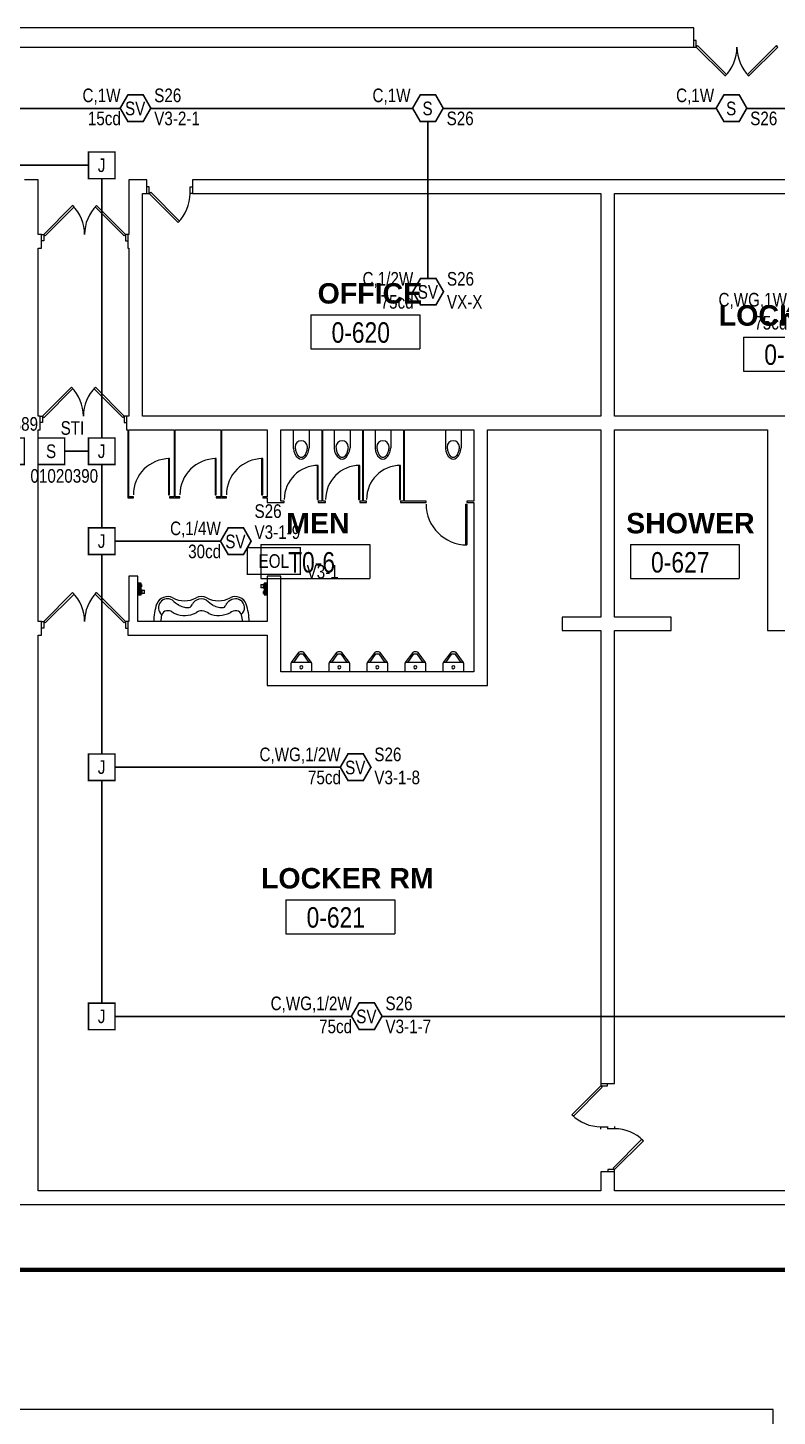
# Model space of a CAD drawing. Header units: inches. Extents: x 3516 to 15434, y -1454 to 5991.
# Drawn here: x 13242 to 13903, y 2939 to 4162 of the extents above; entities that cross this region are included whole.
import ezdxf
from ezdxf.enums import TextEntityAlignment as Align

# ---------------------------------------------------------------- set-up
doc = ezdxf.new("R2010")
doc.units = ezdxf.units.IN
doc.header["$LTSCALE"] = 0.25
doc.header["$MEASUREMENT"] = 0
for name, color, linetype in [('BACKGROUND', 8, 'Continuous'), ('CONDUIT', 6, 'Continuous'), ('EOL', 1, 'Continuous'), ('JUNCTION BOX', 1, 'Continuous'), ('PULL STATION', 1, 'Continuous'), ('SPEAKER', 1, 'Continuous'), ('SPEAKER STROBE', 1, 'Continuous')]:
    doc.layers.add(name, color=color, linetype=linetype)
doc.styles.add('Arial', font='arial.ttf', dxfattribs={"width": 0.8})
doc.styles.add('Arial_B_1', font='arialbd.ttf', dxfattribs={"height": 0.09375})

# ---------------------------------------------------------------- blocks, each defined once
blk = doc.blocks.new('SIGA-278')
at = {"layer": 'PULL STATION', "const_width": 1.3}
blk.add_lwpolyline([(-11.5, -11.7), (-11.5, 11.7), (11.9, 11.7), (11.9, -11.7)], close=True, dxfattribs=at)
at = {"layer": 'PULL STATION', "style": 'Arial', "width": 0.8}
blk.add_text('S', height=12, dxfattribs=at).set_placement((0, 0), align=Align.MIDDLE)
for tag, p in [('ADDRESS', (20.6, 9)), ('ZONE', (20.6, -8.6))]:
    blk.add_attdef(tag, text='', height=12, dxfattribs=at).set_placement(p, align=Align.MIDDLE_LEFT)
blk.add_attdef('SUBSCRIPT', text='', height=12, dxfattribs=at).set_placement((-16.6, -9), align=Align.MIDDLE_RIGHT)
blk = doc.blocks.new('GC-S7')
at = {"layer": 'SPEAKER', "const_width": 1.46}
blk.add_lwpolyline([(13.8, 0.2), (7.1, 11.9), (-6.4, 11.9), (-13.2, 0.2), (-6.4, -11.5), (7.1, -11.5)], close=True, dxfattribs=at)
at = {"layer": 'SPEAKER', "style": 'Arial', "width": 0.8}
blk.add_text('S', height=12, dxfattribs=at).set_placement((0, 0), align=Align.MIDDLE)
for tag, p in [('C', (-15, 11.5)), ('1/2W', (-14.7, -8.8))]:
    blk.add_attdef(tag, text='', height=12, dxfattribs=at).set_placement(p, align=Align.MIDDLE_RIGHT)
blk.add_attdef('Speaker_Circuit', text='', height=12, dxfattribs=at).set_placement((16.8, -8.8), align=Align.MIDDLE_LEFT)
blk = doc.blocks.new('GC-S7VM')
at = {"layer": 'SPEAKER STROBE', "const_width": 1.46}
blk.add_lwpolyline([(13.8, 0.2), (7.1, 11.9), (-6.4, 11.9), (-13.2, 0.2), (-6.4, -11.5), (7.1, -11.5)], close=True, dxfattribs=at)
at = {"layer": 'SPEAKER STROBE', "style": 'Arial', "width": 0.8}
blk.add_text('SV', height=12, dxfattribs=at).set_placement((0, 0), align=Align.MIDDLE)
for tag, p in [('C', (-12.9, 11.5)), ('CANDELA', (-12.6, -8.8)), ('1/2W', (-12.6, -29.2))]:
    blk.add_attdef(tag, text='', height=12, dxfattribs=at).set_placement(p, align=Align.MIDDLE_RIGHT)
for tag, p in [('Speaker_Circuit', (16.8, 11.5)), ('Visual_Circuit', (16.8, -8.8))]:
    blk.add_attdef(tag, text='', height=12, dxfattribs=at).set_placement(p, align=Align.MIDDLE_LEFT)
blk = doc.blocks.new('JUNCTION BOX')
at = {"const_width": 1.3}
blk.add_lwpolyline([(-11.5, -11.7), (-11.5, 11.7), (11.9, 11.7), (11.9, -11.7)], close=True, dxfattribs=at)
at = {"style": 'Arial', "width": 0.8}
blk.add_text('J', height=12, dxfattribs=at).set_placement((0, 0), align=Align.MIDDLE)
blk.add_attdef('SUBSCRIPT', text='', height=12, dxfattribs=at).set_placement((-16.6, -9), align=Align.MIDDLE_RIGHT)
blk = doc.blocks.new('EOLR')
at = {"layer": 'EOL', "const_width": 1.25}
blk.add_lwpolyline([(-23.4, 11.7), (23.4, 11.7), (23.4, -11.7), (-23.4, -11.7)], close=True, dxfattribs=at)
at = {"layer": 'EOL', "style": 'Arial', "width": 0.8}
blk.add_text('EOL', height=12, dxfattribs=at).set_placement((0, 0), align=Align.MIDDLE)
for tag, p in [('CIRCUIT#', (28.6, 10.9)), ('EOL_VALUE', (28.9, -9.4))]:
    blk.add_attdef(tag, text='', height=12, dxfattribs=at).set_placement(p, align=Align.MIDDLE_LEFT)

msp = doc.modelspace()

# ---------------------------------------------------------------- linework, layer by layer
at = {"lineweight": 0, "const_width": 4}
msp.add_lwpolyline([(15045.3, 3068.1), (11848.9, 3068.1)], dxfattribs=at)
at = {"layer": 'BACKGROUND'}
for p, q in [((13829.5, 4162.1), (12673.5, 4162.1)), ((13829.5, 4145.1), (13829.5, 4162.1)), ((13831.5, 4150.9), (13829.5, 4150.9)), ((13831.5, 4145.1), (13831.5, 4150.9)), ((13831.5, 4145.1), (13832.8, 4146.4)), ((13832.8, 4146.4), (13858.2, 4120.9)), ((13902.3, 4146.4), (13876.8, 4120.9)), ((13903.5, 4145.1), (13902.3, 4146.4)), ((12673.5, 4145.1), (13829.5, 4145.1)), ((13829.5, 4145.1), (13831.5, 4145.1)), ((13857, 4119.7), (13831.5, 4145.1)), ((13878.1, 4119.7), (13903.5, 4145.1)), ((13858.2, 4120.9), (13857, 4119.7)), ((13876.8, 4120.9), (13878.1, 4119.7)), ((13251.5, 4028.1), (13239.5, 4028.1)), ((13251.5, 3980.1), (13251.5, 4028.1)), ((13347.5, 4028.1), (13331.5, 4028.1)), ((13331.5, 4028.1), (13331.5, 3980.1)), ((13347.5, 4016.1), (13347.5, 4028.1)), ((14187.5, 4028.1), (13387.5, 4028.1)), ((13387.5, 4028.1), (13387.5, 4016.1)), ((13343.5, 3820.1), (13343.5, 4016.1)), ((13343.5, 4016.1), (13347.5, 4016.1)), ((13349.5, 4021.9), (13347.5, 4021.9)), ((13347.5, 4016.1), (13349.5, 4016.1)), ((13349.5, 4016.1), (13349.5, 4021.9)), ((13349.5, 4016.1), (13350.8, 4017.4)), ((13375, 3990.7), (13349.5, 4016.1)), ((13350.8, 4017.4), (13376.2, 3991.9)), ((13385.5, 4021.9), (13387.5, 4021.9)), ((13385.5, 4016.1), (13385.5, 4021.9)), ((13387.5, 4016.1), (13385.5, 4016.1)), ((13387.5, 4016.1), (13747.5, 4016.1)), ((13747.5, 4016.1), (13747.5, 3820.1)), ((13759.5, 4016.1), (14175.5, 4016.1)), ((13759.5, 3820.1), (13759.5, 4016.1)), ((13282, 4005.6), (13256.5, 3980.1)), ((13257.8, 3978.9), (13283.2, 4004.3)), ((13283.2, 4004.3), (13282, 4005.6)), ((13301.8, 4004.3), (13303.1, 4005.6)), ((13327.3, 3978.9), (13301.8, 4004.3)), ((13303.1, 4005.6), (13328.5, 3980.1)), ((13376.2, 3991.9), (13375, 3990.7)), ((13254.5, 3980.1), (13251.5, 3980.1)), ((13254.5, 3968.1), (13254.5, 3980.1)), ((13254.5, 3980.1), (13256.5, 3980.1)), ((13256.5, 3980.1), (13256.5, 3974.4)), ((13256.5, 3980.1), (13257.8, 3978.9)), ((13328.5, 3980.1), (13327.3, 3978.9)), ((13328.5, 3980.1), (13328.5, 3974.4)), ((13330.5, 3980.1), (13328.5, 3980.1)), ((13331.5, 3980.1), (13330.5, 3980.1)), ((13330.5, 3980.1), (13330.5, 3968.1)), ((13251.5, 3968.1), (13254.5, 3968.1)), ((13251.5, 3820.1), (13251.5, 3968.1)), ((13256.5, 3974.4), (13254.5, 3974.4)), ((13328.5, 3974.4), (13330.5, 3974.4)), ((13330.5, 3968.1), (13331.5, 3968.1)), ((13331.5, 3968.1), (13331.5, 3820.1)), ((13492, 3909.3), (13588, 3909.3)), ((13492, 3909.3), (13492, 3879.3)), ((13588, 3909.3), (13588, 3879.3)), ((13873.4, 3889.7), (13969.4, 3889.7)), ((13873.4, 3889.7), (13873.4, 3859.7)), ((13492, 3879.3), (13588, 3879.3)), ((13873.4, 3859.7), (13969.4, 3859.7)), ((13281, 3845.6), (13255.5, 3820.1)), ((13256.8, 3818.9), (13282.2, 3844.3)), ((13282.2, 3844.3), (13281, 3845.6)), ((13300.8, 3844.3), (13302.1, 3845.6)), ((13326.3, 3818.9), (13300.8, 3844.3)), ((13302.1, 3845.6), (13327.5, 3820.1)), ((13253.5, 3820.1), (13251.5, 3820.1)), ((13253.5, 3808.1), (13253.5, 3820.1)), ((13253.5, 3820.1), (13255.5, 3820.1)), ((13255.5, 3820.1), (13255.5, 3814.4)), ((13255.5, 3820.1), (13256.8, 3818.9)), ((13327.5, 3820.1), (13326.3, 3818.9)), ((13327.5, 3820.1), (13327.5, 3814.4)), ((13329.5, 3820.1), (13327.5, 3820.1)), ((13331.5, 3820.1), (13329.5, 3820.1)), ((13329.5, 3820.1), (13329.5, 3808.1)), ((13747.5, 3820.1), (13343.5, 3820.1)), ((14104.5, 3820.1), (13759.5, 3820.1)), ((13251.5, 3639.1), (13251.5, 3808.1)), ((13251.5, 3808.1), (13253.5, 3808.1)), ((13255.5, 3814.4), (13253.5, 3814.4)), ((13327.5, 3814.4), (13329.5, 3814.4)), ((13329.5, 3808.1), (13330.5, 3808.1)), ((13330.5, 3808.1), (13330.5, 3748.1)), ((13331.5, 3808.1), (13371.5, 3808.1)), ((13331.5, 3749.1), (13331.5, 3808.1)), ((13371.5, 3808.1), (13371.5, 3749.1)), ((13372.5, 3808.1), (13412.5, 3808.1)), ((13372.5, 3749.1), (13372.5, 3808.1)), ((13412.5, 3808.1), (13412.5, 3749.1)), ((13413.5, 3808.1), (13453.5, 3808.1)), ((13413.5, 3749.1), (13413.5, 3808.1)), ((13453.5, 3808.1), (13453.5, 3749.1)), ((13465.5, 3808.1), (13501.5, 3808.1)), ((13465.5, 3745.1), (13465.5, 3808.1)), ((13476.5, 3808.1), (13476.5, 3791.5)), ((13490.5, 3808.1), (13490.5, 3792.1)), ((13501.5, 3808.1), (13501.5, 3745.1)), ((13502.5, 3808.1), (13537.5, 3808.1)), ((13502.5, 3745.1), (13502.5, 3808.1)), ((13512.5, 3808.1), (13512.5, 3791.5)), ((13526.5, 3808.1), (13526.5, 3792.1)), ((13537.5, 3808.1), (13537.5, 3745.1)), ((13538.5, 3808.1), (13573.5, 3808.1)), ((13538.5, 3745.1), (13538.5, 3808.1)), ((13548.5, 3808.1), (13548.5, 3791.5)), ((13562.5, 3808.1), (13562.5, 3792.1)), ((13573.5, 3808.1), (13573.5, 3745.1)), ((13574.5, 3808.1), (13635.5, 3808.1)), ((13574.5, 3745.1), (13574.5, 3808.1)), ((13610.5, 3808.1), (13610.5, 3791.5)), ((13624.5, 3808.1), (13624.5, 3792.1)), ((13635.5, 3808.1), (13635.5, 3745.1)), ((13647.5, 3808.1), (13747.5, 3808.1)), ((13647.5, 3582.9), (13647.5, 3808.1)), ((13747.5, 3808.1), (13747.5, 3643.1)), ((13759.5, 3808.1), (13894.5, 3808.1)), ((13759.5, 3643.1), (13759.5, 3808.1)), ((13894.5, 3808.1), (13894.5, 3631.1)), ((13366.5, 3782.6), (13366.5, 3750.6)), ((13367.5, 3782.6), (13366.5, 3782.6)), ((13367.5, 3750.6), (13367.5, 3782.6)), ((13407.5, 3782.6), (13407.5, 3750.6)), ((13408.5, 3782.6), (13407.5, 3782.6)), ((13408.5, 3750.6), (13408.5, 3782.6)), ((13448.5, 3782.6), (13448.5, 3750.6)), ((13449.5, 3782.6), (13448.5, 3782.6)), ((13449.5, 3750.6), (13449.5, 3782.6)), ((13497.5, 3776.6), (13497.5, 3746.6)), ((13498.5, 3776.6), (13497.5, 3776.6)), ((13498.5, 3746.6), (13498.5, 3776.6)), ((13534, 3776.6), (13534, 3746.6)), ((13535, 3776.6), (13534, 3776.6)), ((13535, 3746.6), (13535, 3776.6)), ((13570, 3776.6), (13570, 3746.6)), ((13571, 3776.6), (13570, 3776.6)), ((13571, 3746.6), (13571, 3776.6)), ((13330.5, 3748.1), (13335.5, 3748.1)), ((13335.5, 3749.1), (13331.5, 3749.1)), ((13335.5, 3748.1), (13335.5, 3749.1)), ((13366.5, 3750.6), (13367.5, 3750.6)), ((13371.5, 3749.1), (13367.5, 3749.1)), ((13367.5, 3749.1), (13367.5, 3748.1)), ((13367.5, 3748.1), (13376.5, 3748.1)), ((13376.5, 3749.1), (13372.5, 3749.1)), ((13376.5, 3748.1), (13376.5, 3749.1)), ((13407.5, 3750.6), (13408.5, 3750.6)), ((13412.5, 3749.1), (13408.5, 3749.1)), ((13408.5, 3749.1), (13408.5, 3748.1)), ((13408.5, 3748.1), (13417.5, 3748.1)), ((13417.5, 3749.1), (13413.5, 3749.1)), ((13417.5, 3748.1), (13417.5, 3749.1)), ((13448.5, 3750.6), (13449.5, 3750.6)), ((13453.5, 3749.1), (13449.5, 3749.1)), ((13449.5, 3749.1), (13449.5, 3748.1)), ((13449.5, 3748.1), (13453.5, 3748.1)), ((13453.5, 3748.1), (13453.5, 3744.1)), ((13453.5, 3744.1), (13465.5, 3744.1)), ((13468.5, 3745.1), (13465.5, 3745.1)), ((13465.5, 3744.1), (13468.5, 3744.1)), ((13468.5, 3744.1), (13468.5, 3745.1)), ((13497.5, 3746.6), (13498.5, 3746.6)), ((13501.5, 3745.1), (13498.5, 3745.1)), ((13498.5, 3745.1), (13498.5, 3744.1)), ((13498.5, 3744.1), (13505, 3744.1)), ((13505, 3745.1), (13502.5, 3745.1)), ((13505, 3744.1), (13505, 3745.1)), ((13534, 3746.6), (13535, 3746.6)), ((13537.5, 3745.1), (13535, 3745.1)), ((13535, 3745.1), (13535, 3744.1)), ((13535, 3744.1), (13541, 3744.1)), ((13541, 3745.1), (13538.5, 3745.1)), ((13541, 3744.1), (13541, 3745.1)), ((13570, 3746.6), (13571, 3746.6)), ((13573.5, 3745.1), (13571, 3745.1)), ((13571, 3745.1), (13571, 3744.1)), ((13571, 3744.1), (13593.5, 3744.1)), ((13593.5, 3745.1), (13574.5, 3745.1)), ((13593.5, 3744.1), (13593.5, 3745.1)), ((13628.5, 3742.6), (13629.5, 3742.6)), ((13628.5, 3706.6), (13628.5, 3742.6)), ((13635.5, 3745.1), (13629.5, 3745.1)), ((13629.5, 3745.1), (13629.5, 3744.1)), ((13629.5, 3744.1), (13635.5, 3744.1)), ((13629.5, 3742.6), (13629.5, 3706.6)), ((13635.5, 3744.1), (13635.5, 3594.9)), ((13448, 3706.9), (13544, 3706.9)), ((13448, 3706.9), (13448, 3676.9)), ((13544, 3706.9), (13544, 3676.9)), ((13629.5, 3706.6), (13628.5, 3706.6)), ((13773.6, 3706.9), (13869.6, 3706.9)), ((13773.6, 3706.9), (13773.6, 3676.9)), ((13869.6, 3706.9), (13869.6, 3676.9)), ((13339.5, 3679.1), (13331.5, 3679.1)), ((13331.5, 3679.1), (13331.5, 3639.1)), ((13339.5, 3639.1), (13339.5, 3679.1)), ((13341, 3672.8), (13339.5, 3672.8)), ((13339.5, 3672.8), (13339.5, 3662.6)), ((13342.3, 3672.8), (13341, 3672.8)), ((13341, 3672.8), (13341, 3662.6)), ((13341, 3662.6), (13341, 3672.8)), ((13342.3, 3662.6), (13342.3, 3672.8)), ((13342.8, 3671.7), (13342.3, 3671.7)), ((13342.3, 3669.7), (13342.8, 3669.7)), ((13342.8, 3671.7), (13342.8, 3670.7)), ((13342.8, 3670.7), (13342.8, 3669.7)), ((13447.8, 3671.7), (13447.8, 3668.7)), ((13447.8, 3671.7), (13449.8, 3671.7)), ((13448, 3676.9), (13544, 3676.9)), ((13450.8, 3671.7), (13449.8, 3671.7)), ((13449.8, 3671.7), (13449.8, 3668.7)), ((13452, 3672.8), (13450.8, 3672.8)), ((13450.8, 3672.8), (13450.8, 3662.6)), ((13450.8, 3668.7), (13450.8, 3671.7)), ((13452, 3662.6), (13452, 3672.8)), ((13453.5, 3672.8), (13452, 3672.8)), ((13452, 3672.8), (13452, 3662.6)), ((13453.5, 3679.1), (13453.5, 3639.1)), ((13465.5, 3679.1), (13453.5, 3679.1)), ((13453.5, 3662.6), (13453.5, 3672.8)), ((13465.5, 3594.9), (13465.5, 3679.1)), ((13773.6, 3676.9), (13869.6, 3676.9)), ((13282, 3664.6), (13256.5, 3639.1)), ((13257.8, 3637.9), (13283.2, 3663.3)), ((13283.2, 3663.3), (13282, 3664.6)), ((13301.8, 3663.3), (13303.1, 3664.6)), ((13327.3, 3637.9), (13301.8, 3663.3)), ((13303.1, 3664.6), (13328.5, 3639.1)), ((13339.5, 3662.6), (13341, 3662.6)), ((13341, 3662.6), (13342.3, 3662.6)), ((13343.3, 3666.8), (13342.3, 3666.8)), ((13342.3, 3666.8), (13342.3, 3663.8)), ((13342.3, 3663.8), (13343.3, 3663.8)), ((13343.3, 3663.8), (13343.3, 3666.8)), ((13343.3, 3666.8), (13345.3, 3666.8)), ((13345.3, 3663.8), (13343.3, 3663.8)), ((13345.3, 3663.8), (13345.3, 3666.8)), ((13449.8, 3668.7), (13447.8, 3668.7)), ((13449.8, 3668.7), (13450.8, 3668.7)), ((13450.8, 3665.8), (13450.3, 3665.8)), ((13450.3, 3664.8), (13450.3, 3665.7)), ((13450.3, 3663.8), (13450.3, 3664.8)), ((13450.3, 3663.8), (13450.8, 3663.8)), ((13450.8, 3662.6), (13452, 3662.6)), ((13452, 3662.6), (13453.5, 3662.6)), ((13254.5, 3639.1), (13251.5, 3639.1)), ((13254.5, 3627.1), (13254.5, 3639.1)), ((13254.5, 3639.1), (13256.5, 3639.1)), ((13256.5, 3633.4), (13254.5, 3633.4)), ((13256.5, 3639.1), (13256.5, 3633.4)), ((13256.5, 3639.1), (13257.8, 3637.9)), ((13328.5, 3639.1), (13327.3, 3637.9)), ((13328.5, 3639.1), (13328.5, 3633.4)), ((13330.5, 3639.1), (13328.5, 3639.1)), ((13328.5, 3633.4), (13330.5, 3633.4)), ((13331.5, 3639.1), (13330.5, 3639.1)), ((13330.5, 3639.1), (13330.5, 3627.1)), ((13453.5, 3639.1), (13339.5, 3639.1)), ((13747.5, 3643.1), (13713.5, 3643.1)), ((13713.5, 3643.1), (13713.5, 3631.1)), ((13809.5, 3643.1), (13759.5, 3643.1)), ((13809.5, 3631.1), (13809.5, 3643.1)), ((13251.5, 3137.6), (13251.5, 3627.1)), ((13251.5, 3627.1), (13254.5, 3627.1)), ((13330.5, 3627.1), (13453.5, 3627.1)), ((13453.5, 3627.1), (13453.5, 3582.9)), ((13713.5, 3631.1), (13747.5, 3631.1)), ((13747.5, 3631.1), (13747.5, 3232.1)), ((13759.5, 3232.1), (13759.5, 3631.1)), ((13759.5, 3631.1), (13809.5, 3631.1)), ((13894.5, 3631.1), (14191.5, 3631.1)), ((13481.2, 3611.8), (13474.5, 3603)), ((13477, 3603), (13482.3, 3610.6)), ((13482.3, 3610.6), (13484.8, 3610.6)), ((13484.7, 3612.4), (13482.4, 3612.4)), ((13484.8, 3610.6), (13490.1, 3603)), ((13492.5, 3603), (13485.9, 3611.8)), ((13514.7, 3611.8), (13508, 3603)), ((13510.5, 3603), (13515.8, 3610.6)), ((13515.8, 3610.6), (13518.3, 3610.6)), ((13518.2, 3612.4), (13515.9, 3612.4)), ((13518.3, 3610.6), (13523.6, 3603)), ((13526, 3603), (13519.4, 3611.8)), ((13548.2, 3611.8), (13541.5, 3603)), ((13544, 3603), (13549.3, 3610.6)), ((13549.3, 3610.6), (13551.8, 3610.6)), ((13551.7, 3612.4), (13549.4, 3612.4)), ((13551.8, 3610.6), (13557.1, 3603)), ((13559.5, 3603), (13552.9, 3611.8)), ((13581.7, 3611.8), (13575, 3603)), ((13577.5, 3603), (13582.8, 3610.6)), ((13582.8, 3610.6), (13585.3, 3610.6)), ((13585.2, 3612.4), (13582.9, 3612.4)), ((13585.3, 3610.6), (13590.6, 3603)), ((13593, 3603), (13586.4, 3611.8)), ((13615.2, 3611.8), (13608.5, 3603)), ((13611, 3603), (13616.3, 3610.6)), ((13616.3, 3610.6), (13618.8, 3610.6)), ((13618.7, 3612.4), (13616.4, 3612.4)), ((13618.8, 3610.6), (13624.1, 3603)), ((13626.5, 3603), (13619.9, 3611.8)), ((13474.5, 3603), (13474.5, 3602.5)), ((13474.5, 3594.9), (13474.5, 3602.5)), ((13492, 3603), (13475, 3603)), ((13492.5, 3602.5), (13492.5, 3603)), ((13492.5, 3602.5), (13492.5, 3594.9)), ((13508, 3603), (13508, 3602.5)), ((13508, 3594.9), (13508, 3602.5)), ((13525.5, 3603), (13508.5, 3603)), ((13526, 3602.5), (13526, 3603)), ((13526, 3602.5), (13526, 3594.9)), ((13541.5, 3603), (13541.5, 3602.5)), ((13541.5, 3594.9), (13541.5, 3602.5)), ((13559, 3603), (13542, 3603)), ((13559.5, 3602.5), (13559.5, 3603)), ((13559.5, 3602.5), (13559.5, 3594.9)), ((13575, 3603), (13575, 3602.5)), ((13575, 3594.9), (13575, 3602.5)), ((13592.5, 3603), (13575.5, 3603)), ((13593, 3602.5), (13593, 3603)), ((13593, 3602.5), (13593, 3594.9)), ((13608.5, 3603), (13608.5, 3602.5)), ((13608.5, 3594.9), (13608.5, 3602.5)), ((13626, 3603), (13609, 3603)), ((13626.5, 3602.5), (13626.5, 3603)), ((13626.5, 3602.5), (13626.5, 3594.9)), ((13635.5, 3594.9), (13465.5, 3594.9)), ((13453.5, 3582.9), (13647.5, 3582.9)), ((13470, 3394.1), (13566, 3394.1)), ((13470, 3394.1), (13470, 3364.1)), ((13566, 3394.1), (13566, 3364.1)), ((13470, 3364.1), (13566, 3364.1)), ((13722.1, 3204.7), (13747.5, 3230.1)), ((13748.8, 3228.9), (13723.3, 3203.4)), ((13747.5, 3232.1), (13759.5, 3232.1)), ((13747.5, 3232.1), (13747.5, 3230.1)), ((13747.5, 3230.1), (13753.3, 3230.1)), ((13747.5, 3230.1), (13748.8, 3228.9)), ((13753.3, 3230.1), (13753.3, 3232.1)), ((13723.3, 3203.4), (13722.1, 3204.7)), ((13747.5, 3194.1), (13753.3, 3194.1)), ((13747.5, 3192.1), (13747.5, 3194.1)), ((13753.3, 3194.1), (13753.3, 3192.1)), ((13753.8, 3192.4), (13753.8, 3194.4)), ((13759.5, 3192.4), (13753.8, 3192.4)), ((13759.5, 3194.4), (13759.5, 3192.4)), ((13758.3, 3157.6), (13783.8, 3183.1)), ((13785, 3181.8), (13759.5, 3156.4)), ((13783.8, 3183.1), (13785, 3181.8)), ((13753.8, 3156.4), (13753.8, 3154.4)), ((13759.5, 3156.4), (13753.8, 3156.4)), ((13759.5, 3156.4), (13758.3, 3157.6)), ((13759.5, 3154.4), (13759.5, 3156.4)), ((13747.5, 3154.4), (13747.5, 3137.6)), ((13759.5, 3154.4), (13747.5, 3154.4)), ((13759.5, 3137.6), (13759.5, 3154.4)), ((13747.5, 3137.6), (13251.5, 3137.6)), ((14271.5, 3137.6), (13759.5, 3137.6)), ((12223.5, 3125.6), (14271.5, 3125.6)), ((13899.5, 2945.1), (12127.5, 2945.1)), ((13899.5, 1889.1), (13899.5, 2945.1))]:
    msp.add_line(p, q, dxfattribs=at)
for centre, radius, start, end in [((13831.5, 4145.1), 36, 315, 0), ((13903.5, 4145.1), 36, 180, 225), ((13349.5, 4016.1), 36, 315, 0), ((13256.5, 3980.1), 36, 0, 45), ((13328.5, 3980.1), 36, 135, 180), ((13255.5, 3820.1), 36, 0, 45), ((13327.5, 3820.1), 36, 135, 180), ((13487.7, 3792), 11.2, 182.8475, 232.0266), ((13483.5, 3792.9), 5.44, 90, 180), ((13483.5, 3792.9), 5.44, 0, 90), ((13523.7, 3792), 11.2, 182.8475, 232.0266), ((13519.5, 3792.9), 5.44, 90, 180), ((13519.5, 3792.9), 5.44, 0, 90), ((13559.7, 3792), 11.2, 182.8475, 232.0266), ((13555.5, 3792.9), 5.44, 90, 180), ((13555.5, 3792.9), 5.44, 0, 90), ((13621.7, 3792), 11.2, 182.8475, 232.0266), ((13617.5, 3792.9), 5.44, 90, 180), ((13617.5, 3792.9), 5.44, 0, 90), ((13367.5, 3750.6), 32, 90, 180), ((13408.5, 3750.6), 32, 90, 180), ((13449.5, 3750.6), 32, 90, 180), ((13483.5, 3786.1), 3.95, 226.8254, 313.1746), ((13483.5, 3786), 2.22, 243.624, 296.376), ((13519.5, 3786.1), 3.95, 226.8254, 313.1746), ((13519.5, 3786), 2.22, 243.624, 296.376), ((13555.5, 3786.1), 3.95, 226.8254, 313.1746), ((13555.5, 3786), 2.22, 243.624, 296.376), ((13617.5, 3786.1), 3.95, 226.8254, 313.1746), ((13617.5, 3786), 2.22, 243.624, 296.376), ((13498.5, 3746.6), 30, 90, 180), ((13535, 3746.6), 30, 90, 180), ((13571, 3746.6), 30, 90, 180), ((13629.5, 3742.6), 36, 180, 270), ((13256.5, 3639.1), 36, 0, 45), ((13328.5, 3639.1), 36, 135, 180), ((13365.6, 3651), 10.1, 62.2358, 160.2914), ((13365.6, 3651), 8.15, 58.3752, 139.6248), ((13395.4, 3685.2), 37.3, 226.8798, 238.4588), ((13380.5, 3679.4), 22, 242.2358, 297.7698), ((13396.6, 3648.5), 10.9, 120.0919, 146.569), ((13395.5, 3650.9), 10.2, 62.2349, 117.7698), ((13395.5, 3650.4), 8.66, 59.9081, 120.0919), ((13425.4, 3685.2), 37.3, 226.8798, 238.4588), ((13410.5, 3679.4), 22, 242.2349, 297.7659), ((13425.4, 3650.4), 8.69, 88.7925, 133.9231), ((13425.5, 3651), 10.1, 19.7212, 117.7659), ((13425.4, 3650.4), 8.69, 58.0769, 88.7925), ((13425.9, 3651.4), 7.59, 309.0795, 58.0769), ((13401.5, 3639.1), 48, 161.4388, 180), ((13365.2, 3651.3), 7.62, 139.6248, 232.8334), ((13381.7, 3639.1), 22, 164.7157, 180), ((13365.3, 3643.6), 5, 95.4065, 164.7157), ((13365.6, 3640), 8.66, 62.9635, 95.4065), ((13387.5, 3674.2), 32, 235.8334, 241.0022), ((13380.7, 3666.7), 22.3, 247.1023, 296.925), ((13396.2, 3704.8), 55.3, 248.4176, 253.5824), ((13383.1, 3660.6), 9.18, 253.5824, 280.1243), ((13384, 3654.7), 3.24, 284.2253, 317.8131), ((13379.1, 3658.1), 9.2, 322.6378, 337.232), ((13395.4, 3642.1), 6.63, 82.9133, 134.0237), ((13394.8, 3637.1), 11.6, 51.2489, 82.9133), ((13410.7, 3666.7), 22.2, 247.0811, 296.9292), ((13426.2, 3704.8), 55.3, 248.4176, 253.5824), ((13413.1, 3660.6), 9.18, 253.5824, 281.2721), ((13414.1, 3654.3), 2.89, 286.1704, 322.1171), ((13409.1, 3658.1), 9.2, 323.1961, 339.639), ((13431.4, 3644.2), 17.4, 133.9231, 142.0769), ((13425.8, 3640.7), 7.98, 84.5935, 129.2096), ((13426.1, 3643.6), 5, 15.2843, 84.5935), ((13409.7, 3639.1), 22, 0, 15.2843), ((13389.5, 3639.1), 48, 359.993, 18.5586), ((13482.4, 3610.9), 1.5, 90, 142.9781), ((13484.7, 3610.9), 1.5, 37.0219, 90), ((13515.9, 3610.9), 1.5, 90, 142.9781), ((13518.2, 3610.9), 1.5, 37.0219, 90), ((13549.4, 3610.9), 1.5, 90, 142.9781), ((13551.7, 3610.9), 1.5, 37.0219, 90), ((13582.9, 3610.9), 1.5, 90, 142.9781), ((13585.2, 3610.9), 1.5, 37.0219, 90), ((13616.4, 3610.9), 1.5, 90, 142.9781), ((13618.7, 3610.9), 1.5, 37.0219, 90), ((13475, 3602.5), 0.5, 90, 180), ((13475, 3602.5), 0.5, 90, 150), ((13483.5, 3598.9), 1.34, 0, 180), ((13483.5, 3598.9), 1.34, 180, 0), ((13492, 3602.5), 0.5, 0, 90), ((13492, 3602.5), 0.5, 15, 75), ((13508.5, 3602.5), 0.5, 90, 180), ((13508.5, 3602.5), 0.5, 90, 150), ((13517, 3598.9), 1.34, 0, 180), ((13517, 3598.9), 1.34, 180, 0), ((13525.5, 3602.5), 0.5, 0, 90), ((13525.5, 3602.5), 0.5, 15, 75), ((13542, 3602.5), 0.5, 90, 180), ((13542, 3602.5), 0.5, 90, 150), ((13550.5, 3598.9), 1.34, 0, 180), ((13550.5, 3598.9), 1.34, 180, 0), ((13559, 3602.5), 0.5, 0, 90), ((13559, 3602.5), 0.5, 15, 75), ((13575.5, 3602.5), 0.5, 90, 180), ((13575.5, 3602.5), 0.5, 90, 150), ((13584, 3598.9), 1.34, 0, 180), ((13584, 3598.9), 1.34, 180, 0), ((13592.5, 3602.5), 0.5, 0, 90), ((13592.5, 3602.5), 0.5, 15, 75), ((13609, 3602.5), 0.5, 90, 180), ((13609, 3602.5), 0.5, 90, 150), ((13617.5, 3598.9), 1.34, 0, 180), ((13617.5, 3598.9), 1.34, 180, 0), ((13626, 3602.5), 0.5, 0, 90), ((13626, 3602.5), 0.5, 15, 75), ((13747.5, 3230.1), 36, 225, 270), ((13759.5, 3156.4), 36, 45, 90)]:
    msp.add_arc(centre, radius, start, end, dxfattribs=at)
for centre in [(13483.5, 3795.5), (13519.5, 3795.5), (13555.5, 3795.5), (13617.5, 3795.5)]:
    msp.add_ellipse(centre, major_axis=(0, 13.2), ratio=0.54827, start_param=3.521761, end_param=4.455874, dxfattribs=at)
for points in [[(13478.1, 3792.9), (13478.1, 3792.3), (13478.3, 3791), (13478.6, 3789.3), (13479.2, 3787.7), (13479.8, 3786.4), (13480.6, 3785.2), (13481.6, 3784.4), (13482.5, 3783.9), (13483.2, 3783.8), (13483.5, 3783.8)], [(13483.5, 3783.8), (13483.9, 3783.8), (13484.5, 3783.9), (13485.5, 3784.4), (13486.4, 3785.2), (13487.2, 3786.4), (13487.9, 3787.7), (13488.4, 3789.3), (13488.8, 3791), (13488.9, 3792.3), (13489, 3792.9)], [(13514.1, 3792.9), (13514.1, 3792.3), (13514.3, 3791), (13514.6, 3789.3), (13515.2, 3787.7), (13515.8, 3786.4), (13516.6, 3785.2), (13517.6, 3784.4), (13518.5, 3783.9), (13519.2, 3783.8), (13519.5, 3783.8)], [(13519.5, 3783.8), (13519.9, 3783.8), (13520.5, 3783.9), (13521.5, 3784.4), (13522.4, 3785.2), (13523.2, 3786.4), (13523.9, 3787.7), (13524.4, 3789.3), (13524.8, 3791), (13524.9, 3792.3), (13525, 3792.9)], [(13550.1, 3792.9), (13550.1, 3792.3), (13550.3, 3791), (13550.6, 3789.3), (13551.2, 3787.7), (13551.8, 3786.4), (13552.6, 3785.2), (13553.6, 3784.4), (13554.5, 3783.9), (13555.2, 3783.8), (13555.5, 3783.8)], [(13555.5, 3783.8), (13555.9, 3783.8), (13556.5, 3783.9), (13557.5, 3784.4), (13558.4, 3785.2), (13559.2, 3786.4), (13559.9, 3787.7), (13560.4, 3789.3), (13560.8, 3791), (13560.9, 3792.3), (13561, 3792.9)], [(13612.1, 3792.9), (13612.1, 3792.3), (13612.3, 3791), (13612.6, 3789.3), (13613.2, 3787.7), (13613.8, 3786.4), (13614.6, 3785.2), (13615.6, 3784.4), (13616.5, 3783.9), (13617.2, 3783.8), (13617.5, 3783.8)], [(13617.5, 3783.8), (13617.9, 3783.8), (13618.5, 3783.9), (13619.5, 3784.4), (13620.4, 3785.2), (13621.2, 3786.4), (13621.9, 3787.7), (13622.4, 3789.3), (13622.8, 3791), (13622.9, 3792.3), (13623, 3792.9)]]:
    msp.add_open_spline(points, degree=3, dxfattribs=at)
at = {"layer": 'CONDUIT', "lineweight": 0, "const_width": 1.5}
for points in [[(13113.7, 4091.1), (13324, 4091.1)], [(13350.8, 4091.1), (13581.7, 4091.1)], [(13608.5, 4091.1), (13849.4, 4091.1)], [(13876.2, 4091.1), (14005.3, 4091.1)], [(13595.1, 4079.6), (13595.1, 3941.4)], [(13296, 4041), (13199.8, 4041)], [(13307.7, 3800.8), (13307.7, 4029.3)], [(13274.9, 3789.1), (13296, 3789.1)], [(13307.7, 3721.6), (13307.7, 3777.4)], [(13412.3, 3709.9), (13319.4, 3709.9)], [(13307.7, 3522.5), (13307.7, 3698.2)], [(13517.9, 3510.8), (13319.4, 3510.8)], [(13307.7, 3303), (13307.7, 3499.1)], [(13527.9, 3291.3), (13319.4, 3291.3)], [(13985.2, 3291.3), (13554.6, 3291.3)]]:
    msp.add_lwpolyline(points, dxfattribs=at)

# ---------------------------------------------------------------- block references
at = {"layer": 'EOL'}
msp.add_blockref('EOLR', (13459.3, 3692.4), dxfattribs=at).add_auto_attribs({'EOL_VALUE': 'V3-1'})
at = {"layer": 'JUNCTION BOX'}
for p in [(13307.5, 4041), (13307.5, 3789.1), (13307.5, 3709.9), (13307.5, 3510.8), (13307.5, 3291.3)]:
    msp.add_blockref('JUNCTION BOX', p, dxfattribs=at)
at = {"layer": 'PULL STATION'}
ref = msp.add_blockref('SIGA-278', (13227.6, 3789.1), dxfattribs=at)
ref.add_attrib('ADDRESS', 'STI', dxfattribs={"height": 12, "style": 'Arial', "width": 0.8}).set_placement((13197.6, 3769), align=Align.MIDDLE_LEFT)
ref.add_attrib('SUBSCRIPT', '01020389', dxfattribs={"height": 12, "style": 'Arial', "width": 0.8}).set_placement((13251.5, 3813.2), align=Align.MIDDLE_RIGHT)
ref = msp.add_blockref('SIGA-278', (13263, 3789.1), dxfattribs=at)
ref.add_attrib('ADDRESS', 'STI', dxfattribs={"height": 12, "style": 'Arial', "width": 0.8}).set_placement((13271.4, 3809.6), align=Align.MIDDLE_LEFT)
ref.add_attrib('ZONE', '01020390', dxfattribs={"height": 12, "style": 'Arial', "width": 0.8}).set_placement((13244.8, 3767.4), align=Align.MIDDLE_LEFT)
at = {"layer": 'SPEAKER'}
for p in [(13594.8, 4091.1), (13862.4, 4091.1)]:
    msp.add_blockref('GC-S7', p, dxfattribs=at).add_auto_attribs({'C': 'C,1W', 'Speaker_Circuit': 'S26'})
at = {"layer": 'SPEAKER STROBE'}
for p, values in [((13337.1, 4091.1), {'C': 'C,1W', 'Speaker_Circuit': 'S26', 'Visual_Circuit': 'V3-2-1', 'CANDELA': '15cd'}), ((13595.1, 3929.5), {'C': 'C,1/2W', 'Speaker_Circuit': 'S26', 'Visual_Circuit': 'VX-X', 'CANDELA': '75cd'}), ((13924.5, 3911.1), {'C': 'C,WG,1W', 'Speaker_Circuit': 'S26', 'Visual_Circuit': 'V3-1-3', 'CANDELA': '75cd'}), ((13531.1, 3510.6), {'C': 'C,WG,1/2W', 'Speaker_Circuit': 'S26', 'Visual_Circuit': 'V3-1-8', 'CANDELA': '75cd'}), ((13540.9, 3291.3), {'C': 'C,WG,1/2W', 'Speaker_Circuit': 'S26', 'Visual_Circuit': 'V3-1-7', 'CANDELA': '75cd'})]:
    msp.add_blockref('GC-S7VM', p, dxfattribs=at).add_auto_attribs(values)
ref = msp.add_blockref('GC-S7VM', (13425.5, 3709.7), dxfattribs=at)
ref.add_attrib('C', 'C,1/4W', dxfattribs={"height": 12, "style": 'Arial', "width": 0.8}).set_placement((13412.6, 3721.2), align=Align.MIDDLE_RIGHT)
ref.add_attrib('Speaker_Circuit', 'S26', dxfattribs={"height": 12, "style": 'Arial', "width": 0.8}).set_placement((13442.3, 3736.4), align=Align.MIDDLE_LEFT)
ref.add_attrib('Visual_Circuit', 'V3-1-9', dxfattribs={"height": 12, "style": 'Arial', "width": 0.8}).set_placement((13442.3, 3717.9), align=Align.MIDDLE_LEFT)
ref.add_attrib('CANDELA', '30cd', dxfattribs={"height": 12, "style": 'Arial', "width": 0.8}).set_placement((13412.9, 3700.9), align=Align.MIDDLE_RIGHT)

# ---------------------------------------------------------------- texts
at = {"layer": 'BACKGROUND', "char_height": 18, "attachment_point": 1}
for s, insert, width, style in [('OFFICE', (13497.9, 3937.2), 101.444, 'Arial_B_1'), ('LOCKER RM', (13851.5, 3917.7), 169.074, 'Arial_B_1'), ('0-620', (13510.2, 3902.7), 70.357, 'Arial'), ('0-625', (13891.6, 3883.2), 70.357, 'Arial'), ('MEN', (13470.2, 3734.8), 62.176, 'Arial_B_1'), ('SHOWER', (13769.9, 3734.8), 124.897, 'Arial_B_1'), ('T0-6', (13471.9, 3700.3), 56.722, 'Arial'), ('0-627', (13791.8, 3700.3), 70.357, 'Arial'), ('LOCKER RM', (13448, 3422), 169.074, 'Arial_B_1'), ('0-621', (13488.2, 3387.5), 70.357, 'Arial')]:
    msp.add_mtext(s, dxfattribs=dict(at, insert=insert, width=width, style=style))

doc.saveas('drawing.dxf')
